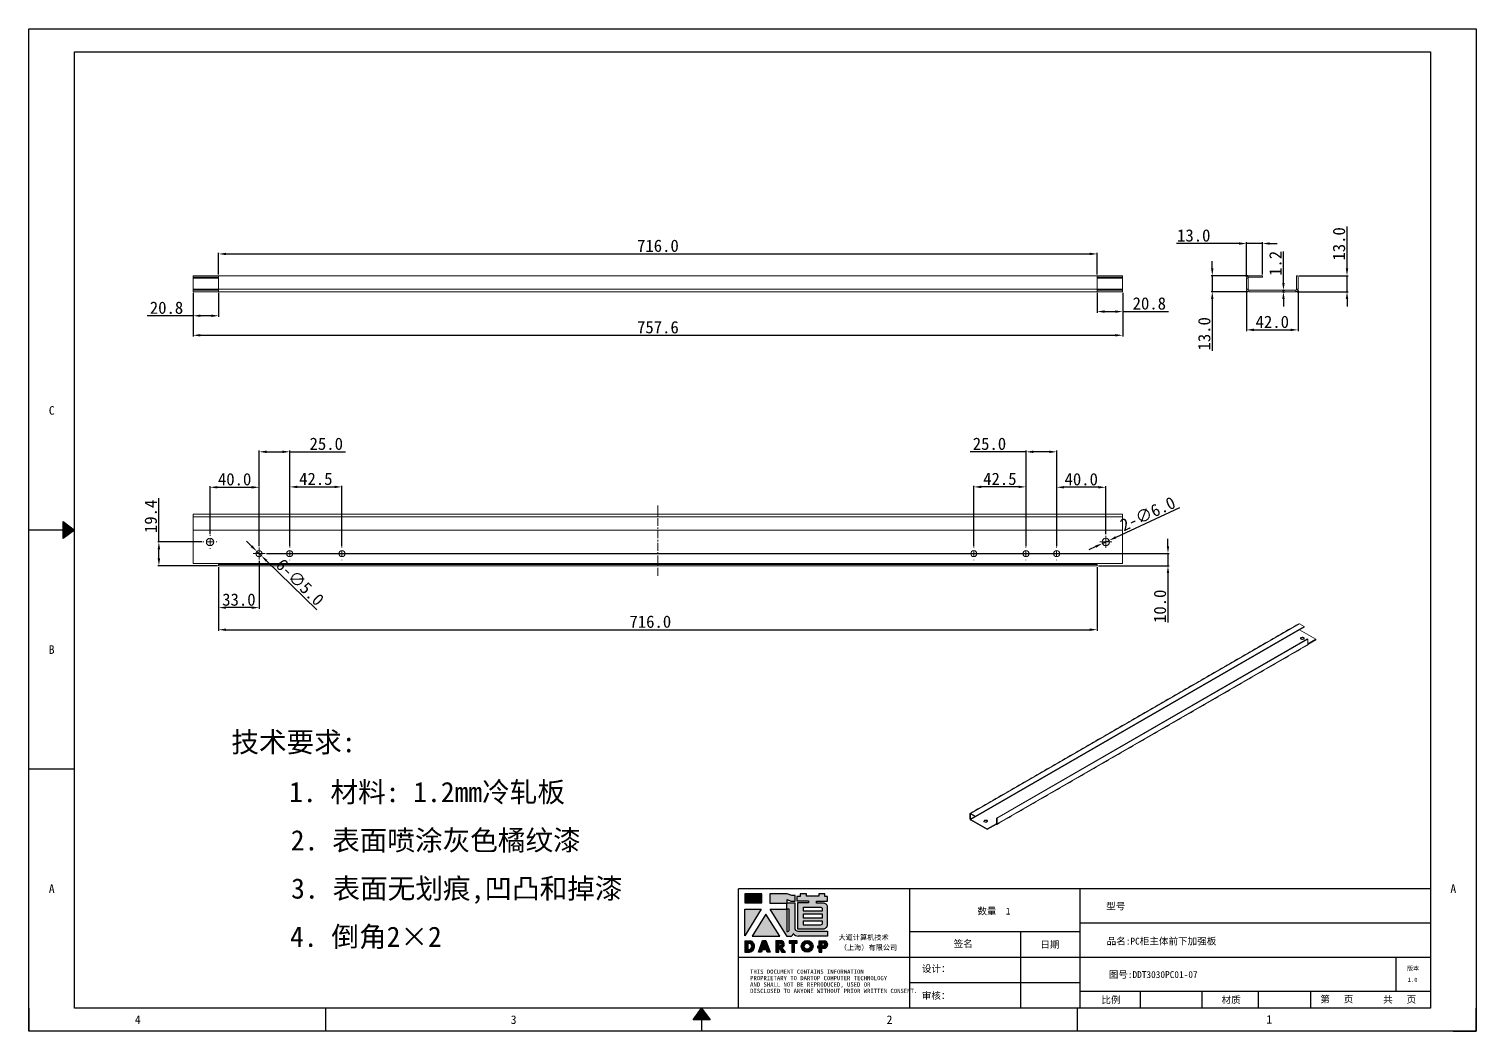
# Model space of a CAD drawing. Header units: millimetres. Extents: x 12436 to 30221, y 8547 to 23793.
# Drawn here: x 27892 to 29071, y 17318 to 18134 of the extents above; entities that cross this region are included whole.
import ezdxf
from ezdxf.enums import TextEntityAlignment as Align

# ---------------------------------------------------------------- set-up
doc = ezdxf.new("R2010")
doc.units = ezdxf.units.MM
doc.header["$PDSIZE"] = -1
doc.linetypes.add('CENTER', pattern=[10.16, 6.35, -1.27, 1.27, -1.27])
doc.linetypes.add('DOT', pattern=[0.25, 0, -0.25])
for name, color, linetype in [('4', 7, 'Continuous'), ('print', 30, 'Continuous'), ('点画线', 1, 'CENTER')]:
    doc.layers.add(name, color=color, linetype=linetype)
doc.styles.add('Dartop', font='SIMFANG.TTF')
doc.styles.add('HZ', font='SimSun.ttf')
doc.styles.add('hzHT', font='SIMHEI.TTF')
doc.dimstyles.new('副本 ISO-25', dxfattribs={"dimtxt": 10, "dimasz": 6, "dimexe": 1, "dimexo": 1, "dimgap": 1.524, "dimtad": 1, "dimdec": 1, "dimzin": 0, "dimdsep": 46, "dimtxsty": 'Standard', "dimcen": 2.5, "dimclrd": 4, "dimclre": 4, "dimclrt": 4, "dimadec": 0, "dimazin": 0, "dimtfac": 1, "dimtdec": 1, "dimtmove": 0, "dimatfit": 3, "dimfxl": 1, "dimtzin": 0, "dimarcsym": 0})

# ---------------------------------------------------------------- blocks, each defined once
blk = doc.blocks.new('SW_CENTERMARKSYMBOL_0')
at = {"color": 0, "linetype": 'Continuous', "lineweight": 0}
for p, q in [((-5, 0), (-5.5, 0)), ((0, 0), (-2.5, 0)), ((0, 5), (0, 5.5)), ((0, 0), (0, 2.5)), ((0, 0), (0, -2.5)), ((0, 0), (2.5, 0)), ((5, 0), (5.5, 0)), ((0, -5), (0, -5.5))]:
    blk.add_line(p, q, dxfattribs=at)
blk = doc.blocks.new('SW_CENTERMARKSYMBOL_1')
at = {"color": 0, "linetype": 'Continuous', "lineweight": 0}
for p, q in [((-2.5, 0), (-4.9, 0)), ((0, 0), (-2.5, 0)), ((0, 2.5), (0, 4.9)), ((0, 0), (0, 2.5)), ((0, 0), (0, -2.5)), ((0, 0), (2.5, 0)), ((2.5, 0), (4.9, 0)), ((0, -2.5), (0, -4.9))]:
    blk.add_line(p, q, dxfattribs=at)
blk = doc.blocks.new('SW_CENTERMARKSYMBOL_2')
at = {"color": 0, "linetype": 'Continuous', "lineweight": 0}
for p, q in [((-2.5, 0), (-4.9, 0)), ((0, 0), (-2.5, 0)), ((0, 2.5), (0, 4.9)), ((0, 0), (0, 2.5)), ((0, 0), (0, -2.5)), ((0, 0), (2.5, 0)), ((2.5, 0), (4.9, 0)), ((0, -2.5), (0, -4.9))]:
    blk.add_line(p, q, dxfattribs=at)
blk = doc.blocks.new('SW_CENTERMARKSYMBOL_3')
at = {"color": 0, "linetype": 'Continuous', "lineweight": 0}
for p, q in [((-5, 0), (-5.5, 0)), ((0, 0), (-2.5, 0)), ((0, 5), (0, 5.5)), ((0, 0), (0, 2.5)), ((0, 0), (0, -2.5)), ((0, 0), (2.5, 0)), ((5, 0), (5.5, 0)), ((0, -5), (0, -5.5))]:
    blk.add_line(p, q, dxfattribs=at)
blk = doc.blocks.new('SW_CENTERMARKSYMBOL_4')
at = {"color": 0, "linetype": 'Continuous', "lineweight": 0}
for p, q in [((-5, 0), (-5.5, 0)), ((0, 0), (-2.5, 0)), ((0, 5), (0, 5.5)), ((0, 0), (0, 2.5)), ((0, 0), (0, -2.5)), ((0, 0), (2.5, 0)), ((5, 0), (5.5, 0)), ((0, -5), (0, -5.5))]:
    blk.add_line(p, q, dxfattribs=at)
blk = doc.blocks.new('SW_CENTERMARKSYMBOL_5')
at = {"color": 0, "linetype": 'Continuous', "lineweight": 0}
for p, q in [((-5, 0), (-5.5, 0)), ((0, 0), (-2.5, 0)), ((0, 5), (0, 5.5)), ((0, 0), (0, 2.5)), ((0, 0), (0, -2.5)), ((0, 0), (2.5, 0)), ((5, 0), (5.5, 0)), ((0, -5), (0, -5.5))]:
    blk.add_line(p, q, dxfattribs=at)
blk = doc.blocks.new('SW_CENTERMARKSYMBOL_6')
at = {"color": 0, "linetype": 'Continuous', "lineweight": 0}
for p, q in [((-5, 0), (-5.5, 0)), ((0, 0), (-2.5, 0)), ((0, 5), (0, 5.5)), ((0, 0), (0, 2.5)), ((0, 0), (0, -2.5)), ((0, 0), (2.5, 0)), ((5, 0), (5.5, 0)), ((0, -5), (0, -5.5))]:
    blk.add_line(p, q, dxfattribs=at)
blk = doc.blocks.new('SW_CENTERMARKSYMBOL_7')
at = {"color": 0, "linetype": 'Continuous', "lineweight": 0}
for p, q in [((-5, 0), (-5.5, 0)), ((0, 0), (-2.5, 0)), ((0, 5), (0, 5.5)), ((0, 0), (0, 2.5)), ((0, 0), (0, -2.5)), ((0, 0), (2.5, 0)), ((5, 0), (5.5, 0)), ((0, -5), (0, -5.5))]:
    blk.add_line(p, q, dxfattribs=at)
blk = doc.blocks.new('*D106')
at = {"color": 4, "lineweight": -2}
for p, q in [((28820.4, 17712.8), (28820.4, 17718.8)), ((28085.6, 17706.8), (28821.4, 17706.8)), ((28820.4, 17706.8), (28820.4, 17696.8)), ((28763.7, 17696.8), (28821.4, 17696.8)), ((28820.4, 17690.8), (28820.4, 17650.6))]:
    blk.add_line(p, q, dxfattribs=at)
at = {"color": 4}
for points in [[(28819.4, 17712.8), (28821.4, 17712.8), (28820.4, 17706.8)], [(28819.4, 17690.8), (28821.4, 17690.8), (28820.4, 17696.8)]]:
    blk.add_solid(points, dxfattribs=at)
at = {"layer": 'Defpoints', "color": 0}
for p in [(28084.6, 17706.8), (28820.4, 17706.8), (28762.7, 17696.8)]:
    blk.add_point(p, dxfattribs=at)
at = {"color": 4, "insert": (28813.9, 17663.8), "char_height": 10, "attachment_point": 5, "rotation": 90}
blk.add_mtext('10.0', dxfattribs=at)
blk = doc.blocks.new('*D107')
at = {"color": 4, "lineweight": -2}
for p, q in [((27998, 17716.2), (27998, 17751.9)), ((28033.2, 17716.2), (27997, 17716.2)), ((27998, 17702.8), (27998, 17710.2)), ((28045.7, 17696.8), (27997, 17696.8))]:
    blk.add_line(p, q, dxfattribs=at)
at = {"color": 4}
for points in [[(27997, 17710.2), (27999, 17710.2), (27998, 17716.2)], [(27997, 17702.8), (27999, 17702.8), (27998, 17696.8)]]:
    blk.add_solid(points, dxfattribs=at)
at = {"layer": 'Defpoints', "color": 0}
for p in [(27998, 17716.2), (28034.2, 17716.2), (28046.7, 17696.8)]:
    blk.add_point(p, dxfattribs=at)
at = {"color": 4, "insert": (27991.4, 17737.1), "char_height": 10, "attachment_point": 5, "rotation": 90}
blk.add_mtext('19.4', dxfattribs=at)
blk = doc.blocks.new('*D108')
at = {"color": 4, "lineweight": -2}
for p, q in [((28046.7, 17695.8), (28046.7, 17661.7)), ((28079.7, 17700.9), (28079.7, 17661.7)), ((28073.7, 17662.7), (28052.7, 17662.7))]:
    blk.add_line(p, q, dxfattribs=at)
at = {"color": 4}
for points in [[(28052.7, 17663.7), (28052.7, 17661.7), (28046.7, 17662.7)], [(28073.7, 17663.7), (28073.7, 17661.7), (28079.7, 17662.7)]]:
    blk.add_solid(points, dxfattribs=at)
at = {"layer": 'Defpoints', "color": 0}
for p in [(28046.7, 17696.8), (28079.7, 17701.9), (28046.7, 17662.7)]:
    blk.add_point(p, dxfattribs=at)
at = {"color": 4, "insert": (28063.2, 17669.2), "char_height": 10, "attachment_point": 5}
blk.add_mtext('33.0', dxfattribs=at)
blk = doc.blocks.new('*D109')
at = {"color": 4, "lineweight": -2}
for p, q in [((28104.7, 17712.8), (28104.7, 17762.1)), ((28147.2, 17712.8), (28147.2, 17762.1)), ((28110.7, 17761.1), (28141.2, 17761.1))]:
    blk.add_line(p, q, dxfattribs=at)
at = {"color": 4}
for points in [[(28110.7, 17762.1), (28110.7, 17760.1), (28104.7, 17761.1)], [(28141.2, 17762.1), (28141.2, 17760.1), (28147.2, 17761.1)]]:
    blk.add_solid(points, dxfattribs=at)
at = {"layer": 'Defpoints', "color": 0}
for p in [(28147.2, 17761.1), (28104.7, 17711.8), (28147.2, 17711.8)]:
    blk.add_point(p, dxfattribs=at)
at = {"color": 4, "insert": (28125.9, 17767.6), "char_height": 10, "attachment_point": 5}
blk.add_mtext('42.5', dxfattribs=at)
blk = doc.blocks.new('*D110')
at = {"color": 4, "lineweight": -2}
for p, q in [((28079.7, 17712.7), (28079.7, 17790.7)), ((28085.7, 17789.7), (28098.7, 17789.7)), ((28104.7, 17713.3), (28104.7, 17790.7)), ((28104.7, 17789.7), (28150.1, 17789.7))]:
    blk.add_line(p, q, dxfattribs=at)
at = {"color": 4}
for points in [[(28085.7, 17790.7), (28085.7, 17788.7), (28079.7, 17789.7)], [(28098.7, 17790.7), (28098.7, 17788.7), (28104.7, 17789.7)]]:
    blk.add_solid(points, dxfattribs=at)
at = {"layer": 'Defpoints', "color": 0}
for p in [(28104.7, 17789.7), (28079.7, 17711.7), (28104.7, 17712.3)]:
    blk.add_point(p, dxfattribs=at)
at = {"color": 4, "insert": (28134.4, 17796.2), "char_height": 10, "attachment_point": 5}
blk.add_mtext('25.0', dxfattribs=at)
blk = doc.blocks.new('*D111')
at = {"color": 4, "lineweight": -2}
for p, q in [((28856.5, 17939.2), (28856.5, 17945.2)), ((28885.4, 17933.2), (28855.5, 17933.2)), ((28856.5, 17933.2), (28856.5, 17920.2)), ((28885.4, 17920.2), (28855.5, 17920.2)), ((28856.5, 17914.2), (28856.5, 17871.9))]:
    blk.add_line(p, q, dxfattribs=at)
at = {"color": 4}
for points in [[(28855.5, 17939.2), (28857.5, 17939.2), (28856.5, 17933.2)], [(28855.5, 17914.2), (28857.5, 17914.2), (28856.5, 17920.2)]]:
    blk.add_solid(points, dxfattribs=at)
at = {"layer": 'Defpoints', "color": 0}
for p in [(28856.5, 17933.2), (28886.4, 17933.2), (28886.4, 17920.2)]:
    blk.add_point(p, dxfattribs=at)
at = {"color": 4, "insert": (28850, 17885.9), "char_height": 10, "attachment_point": 5, "rotation": 90}
blk.add_mtext('13.0', dxfattribs=at)
blk = doc.blocks.new('*D112')
at = {"color": 4, "lineweight": -2}
for p, q in [((28878.4, 17959.5), (28827.4, 17959.5)), ((28884.4, 17932.3), (28884.4, 17960.5)), ((28897.4, 17959.5), (28884.4, 17959.5)), ((28897.4, 17934.2), (28897.4, 17960.5)), ((28903.4, 17959.5), (28909.4, 17959.5))]:
    blk.add_line(p, q, dxfattribs=at)
at = {"color": 4}
for points in [[(28878.4, 17960.5), (28878.4, 17958.5), (28884.4, 17959.5)], [(28903.4, 17960.5), (28903.4, 17958.5), (28897.4, 17959.5)]]:
    blk.add_solid(points, dxfattribs=at)
at = {"layer": 'Defpoints', "color": 0}
for p in [(28897.4, 17959.5), (28884.4, 17931.3), (28897.4, 17933.2)]:
    blk.add_point(p, dxfattribs=at)
at = {"color": 4, "insert": (28841.4, 17966), "char_height": 10, "attachment_point": 5}
blk.add_mtext('13.0', dxfattribs=at)
blk = doc.blocks.new('*D113')
at = {"color": 4, "lineweight": -2}
for p, q in [((28884.4, 17921.2), (28884.4, 17888.1)), ((28926.4, 17921.2), (28926.4, 17888.1)), ((28890.4, 17889.1), (28920.4, 17889.1))]:
    blk.add_line(p, q, dxfattribs=at)
at = {"color": 4}
for points in [[(28890.4, 17890.1), (28890.4, 17888.1), (28884.4, 17889.1)], [(28920.4, 17890.1), (28920.4, 17888.1), (28926.4, 17889.1)]]:
    blk.add_solid(points, dxfattribs=at)
at = {"layer": 'Defpoints', "color": 0}
for p in [(28884.4, 17922.2), (28926.4, 17922.2), (28926.4, 17889.1)]:
    blk.add_point(p, dxfattribs=at)
at = {"color": 4, "insert": (28905.4, 17895.6), "char_height": 10, "attachment_point": 5}
blk.add_mtext('42.0', dxfattribs=at)
blk = doc.blocks.new('*D114')
at = {"color": 4, "lineweight": -2}
for p, q in [((28966.3, 17939.2), (28966.3, 17973.3)), ((28927.4, 17933.2), (28967.3, 17933.2)), ((28966.3, 17920.2), (28966.3, 17933.2)), ((28925.5, 17920.2), (28967.3, 17920.2)), ((28966.3, 17914.2), (28966.3, 17908.2))]:
    blk.add_line(p, q, dxfattribs=at)
at = {"color": 4}
for points in [[(28965.3, 17939.2), (28967.3, 17939.2), (28966.3, 17933.2)], [(28965.3, 17914.2), (28967.3, 17914.2), (28966.3, 17920.2)]]:
    blk.add_solid(points, dxfattribs=at)
at = {"layer": 'Defpoints', "color": 0}
for p in [(28926.4, 17933.2), (28966.3, 17933.2), (28924.5, 17920.2)]:
    blk.add_point(p, dxfattribs=at)
at = {"color": 4, "insert": (28959.8, 17959.2), "char_height": 10, "attachment_point": 5, "rotation": 90}
blk.add_mtext('13.0', dxfattribs=at)
blk = doc.blocks.new('*D115')
at = {"color": 4, "lineweight": -2}
for p, q in [((28914.5, 17927.4), (28914.5, 17953.1)), ((28913.8, 17921.4), (28915.5, 17921.4)), ((28913.8, 17920.2), (28915.5, 17920.2)), ((28914.5, 17920.2), (28914.5, 17921.4)), ((28914.5, 17914.2), (28914.5, 17908.2))]:
    blk.add_line(p, q, dxfattribs=at)
at = {"color": 4}
for points in [[(28913.5, 17927.4), (28915.5, 17927.4), (28914.5, 17921.4)], [(28913.5, 17914.2), (28915.5, 17914.2), (28914.5, 17920.2)]]:
    blk.add_solid(points, dxfattribs=at)
at = {"layer": 'Defpoints', "color": 0}
for p in [(28912.8, 17921.4), (28912.8, 17920.2), (28914.5, 17921.4)]:
    blk.add_point(p, dxfattribs=at)
at = {"color": 4, "insert": (28908, 17943.3), "char_height": 10, "attachment_point": 5, "rotation": 90}
blk.add_mtext('1.2', dxfattribs=at)
blk = doc.blocks.new('*D116')
at = {"color": 4, "lineweight": -2}
for p, q in [((28025.9, 17919.2), (28025.9, 17883.7)), ((28783.5, 17919.2), (28783.5, 17883.7)), ((28031.9, 17884.7), (28777.5, 17884.7))]:
    blk.add_line(p, q, dxfattribs=at)
at = {"color": 4}
for points in [[(28031.9, 17885.7), (28031.9, 17883.7), (28025.9, 17884.7)], [(28777.5, 17885.7), (28777.5, 17883.7), (28783.5, 17884.7)]]:
    blk.add_solid(points, dxfattribs=at)
at = {"layer": 'Defpoints', "color": 0}
for p in [(28025.9, 17920.2), (28783.5, 17920.2), (28783.5, 17884.7)]:
    blk.add_point(p, dxfattribs=at)
at = {"color": 4, "insert": (28404.7, 17891.2), "char_height": 10, "attachment_point": 5}
blk.add_mtext('757.6', dxfattribs=at)
blk = doc.blocks.new('*D117')
at = {"color": 4, "lineweight": -2}
for p, q in [((28025.9, 17919.2), (28025.9, 17899.6)), ((28046.7, 17919.2), (28046.7, 17899.6)), ((28025.9, 17900.6), (27988.5, 17900.6)), ((28040.7, 17900.6), (28031.9, 17900.6))]:
    blk.add_line(p, q, dxfattribs=at)
at = {"color": 4}
for points in [[(28031.9, 17901.6), (28031.9, 17899.6), (28025.9, 17900.6)], [(28040.7, 17901.6), (28040.7, 17899.6), (28046.7, 17900.6)]]:
    blk.add_solid(points, dxfattribs=at)
at = {"layer": 'Defpoints', "color": 0}
for p in [(28025.9, 17920.2), (28046.7, 17920.2), (28025.9, 17900.6)]:
    blk.add_point(p, dxfattribs=at)
at = {"color": 4, "insert": (28004.2, 17907.1), "char_height": 10, "attachment_point": 5}
blk.add_mtext('20.8', dxfattribs=at)
blk = doc.blocks.new('*D118')
at = {"color": 4, "lineweight": -2}
for p, q in [((28762.7, 17919.2), (28762.7, 17903)), ((28783.5, 17919.2), (28783.5, 17903)), ((28768.7, 17904), (28777.5, 17904)), ((28783.5, 17904), (28820.8, 17904))]:
    blk.add_line(p, q, dxfattribs=at)
at = {"color": 4}
for points in [[(28768.7, 17905), (28768.7, 17903), (28762.7, 17904)], [(28777.5, 17905), (28777.5, 17903), (28783.5, 17904)]]:
    blk.add_solid(points, dxfattribs=at)
at = {"layer": 'Defpoints', "color": 0}
for p in [(28762.7, 17920.2), (28783.5, 17920.2), (28783.5, 17904)]:
    blk.add_point(p, dxfattribs=at)
at = {"color": 4, "insert": (28805.2, 17910.6), "char_height": 10, "attachment_point": 5}
blk.add_mtext('20.8', dxfattribs=at)
blk = doc.blocks.new('*U14')
at = {"color": 254, "linetype": 'Continuous', "extrusion": (0, 0, -1)}
for points in [[(-17, 0.333), (-16.812, 0.25), (-17, 0.5)], [(-17, 0.333), (-17.188, 0.25), (-16.812, 0.25)], [(-17, 0.333), (-17, 0.5), (-17.188, 0.25)]]:
    blk.add_solid(points, dxfattribs=at)
blk = doc.blocks.new('*U13')
at = {"color": 254, "linetype": 'Continuous', "extrusion": (0, 0, -1)}
for points in [[(-0.833, 11), (-0.75, 10.812), (-0.75, 11.188)], [(-0.833, 11), (-0.75, 11.188), (-1, 11)], [(-0.833, 11), (-1, 11), (-0.75, 10.812)]]:
    blk.add_solid(points, dxfattribs=at)
blk = doc.blocks.new('dadao')
for p, q in [((48, 19.2), (44.9, 10.4)), ((44.9, 10.4), (51.2, 10.4)), ((51.2, 10.4), (48, 19.2))]:
    blk.add_line(p, q)
for points in [[(41.8, 121.6), (41.8, 143.7), (-0.4, 143.7), (-0.4, 121.6), (41.8, 121.6)], [(104.8, 122), (104.8, 130.3), (114.1, 126.3), (124.2, 126.3), (124.2, 139.6), (115.9, 139.6), (105.1, 143.9), (61.5, 143.9)], [(61.7, 144), (61.7, 121.3), (103.9, 121.3)], [(113.4, 38.7), (105.1, 38.7), (63, 106.5), (103.9, 106.5), (103.9, 120.9), (103.9, 121.3)], [(109.7, 53.6), (109.7, 106.2), (104.3, 106.2), (104.3, 50.4), (106.6, 50.4)], [(144.6, 94.4), (144.6, 84.8), (192, 84.8), (192, 94.1), (144.9, 94.1)], [(120.2, 45), (119.5, 45), (119.5, 44.6)], [(0, 28), (0, 0), (11.8, 0)], [(0.1, 28), (14, 28)], [(7.1, 21.8), (7.1, 6.1), (12, 6.1)], [(7.1, 21.8), (11.4, 21.8)], [(76.8, 28.2), (76.8, 0), (84.1, 0), (84.1, 11.1), (91.6, -0.1), (100.3, -0.1), (91.7, 11.1)], [(76.8, 28.2), (90.6, 28.2)], [(84, 22.7), (84, 15.3), (87.2, 15.3)], [(84, 22.7), (87.3, 22.7)], [(183.7, 0), (183.7, 9.6), (180.6, 9.6), (180.6, 14.9), (183.8, 14.9), (183.8, 28.1), (196.1, 28.1), (196.5, 28.1)], [(183.7, 0), (190.9, 0), (190.9, 9.6), (198.8, 9.6)], [(194.9, 22.3), (190.8, 22.3), (190.8, 15), (194.4, 15)]]:
    blk.add_lwpolyline(points)
blk.add_lwpolyline([(137.1, 144.2), (137.1, 137.9), (128.3, 137.9), (128.3, 126.5), (157.3, 126.5), (157.3, 121.5), (130.3, 121.5), (130.3, 57.5), (194.4, 57.5, 0.414214), (204.4, 67.5), (204.4, 111.3, 0.414214), (194.4, 121.3), (177.5, 121.3), (177.5, 126.3), (204.7, 126.3), (204.7, 137.7), (198.2, 137.7), (198.2, 143.9), (183.3, 143.9), (183.3, 138), (153, 138), (153, 144.2), (137.1, 144.2)], format="xyb", close=True)
for points in [[(104.8, 122), (123.4, 122), (123.4, 60, 0.414214), (131.4, 52), (204.8, 52), (204.8, 39.1), (131.7, 39.1)], [(144.3, 110.8), (144.3, 101.8), (192.3, 101.8), (192.3, 105.5, 0.414214), (187.3, 110.5), (144.3, 110.5)], [(144.6, 77), (144.6, 67.5), (187.6, 67.5, 0.414214), (192.6, 72.5), (192.6, 76.4), (144.6, 76.4)]]:
    blk.add_lwpolyline(points, format="xyb")
for points in [[(-0.3, 106.2), (40.4, 106.2), (-0.3, 39.7), (-0.3, 106.2)], [(51.7, 94.1), (18.4, 39.3), (86.2, 39.3)], [(43.8, 28.2), (51.8, 28.2), (62.6, -0.1), (55, -0.1), (53.2, 5), (42.9, 5), (41.1, 0), (33.6, 0)], [(110, 28.1), (110, 21.9), (116, 21.9), (116, -0.1), (123.2, -0.1), (123.2, 22), (129.2, 22), (129.2, 28.1), (110, 28.1)]]:
    blk.add_lwpolyline(points, close=True)
for radius in [14.5, 7.44]:
    blk.add_circle((154.2, 14.2), radius)
for centre, radius, start, end in [((99.2, 60.7), 12.6, 305.6399, 325.969), ((111.6, 46.7), 8.19, 282.9811, 347.6627), ((136, 61.7), 22.9, 226.7358, 259.3209), ((8.5, 13.9), 8.49, 294.2143, 69.7177), ((9.6, 14.2), 14.4, 278.6604, 72.3203), ((86.4, 19), 3.8, 282.527, 76.7196), ((88.6, 19.4), 8.95, 290.6073, 77.2124), ((193.7, 18.7), 3.8, 280.9891, 72.5513), ((195.7, 18.6), 9.51, 288.8959, 85.2442)]:
    blk.add_arc(centre, radius, start, end)
blk = doc.blocks.new('*D132')
at = {"color": 4, "lineweight": -2}
for p, q in [((28046.7, 17695.8), (28046.7, 17643.7)), ((28762.7, 17695.8), (28762.7, 17643.7)), ((28052.7, 17644.7), (28756.7, 17644.7))]:
    blk.add_line(p, q, dxfattribs=at)
at = {"color": 4}
for points in [[(28052.7, 17645.7), (28052.7, 17643.7), (28046.7, 17644.7)], [(28756.7, 17645.7), (28756.7, 17643.7), (28762.7, 17644.7)]]:
    blk.add_solid(points, dxfattribs=at)
at = {"layer": 'Defpoints', "color": 0}
for p in [(28046.7, 17696.8), (28762.7, 17696.8), (28762.7, 17644.7)]:
    blk.add_point(p, dxfattribs=at)
at = {"color": 4, "insert": (28398.5, 17651.2), "char_height": 10, "attachment_point": 5}
blk.add_mtext('716.0', dxfattribs=at)
blk = doc.blocks.new('*D133')
at = {"color": 4, "lineweight": -2}
for p, q in [((28039.7, 17722.5), (28039.7, 17761.8)), ((28079.7, 17712.7), (28079.7, 17761.8)), ((28045.7, 17760.8), (28073.7, 17760.8))]:
    blk.add_line(p, q, dxfattribs=at)
at = {"color": 4}
for points in [[(28045.7, 17761.8), (28045.7, 17759.8), (28039.7, 17760.8)], [(28073.7, 17761.8), (28073.7, 17759.8), (28079.7, 17760.8)]]:
    blk.add_solid(points, dxfattribs=at)
at = {"layer": 'Defpoints', "color": 0}
for p in [(28079.7, 17760.8), (28039.7, 17721.5), (28079.7, 17711.7)]:
    blk.add_point(p, dxfattribs=at)
at = {"color": 4, "insert": (28059.7, 17767.3), "char_height": 10, "attachment_point": 5}
blk.add_mtext('40.0', dxfattribs=at)
blk = doc.blocks.new('*D134')
at = {"color": 4, "lineweight": -2}
for p, q in [((28662.2, 17712.8), (28662.2, 17762.1)), ((28704.7, 17712.8), (28704.7, 17762.1)), ((28698.7, 17761.1), (28668.2, 17761.1))]:
    blk.add_line(p, q, dxfattribs=at)
at = {"color": 4}
for points in [[(28668.2, 17762.1), (28668.2, 17760.1), (28662.2, 17761.1)], [(28698.7, 17762.1), (28698.7, 17760.1), (28704.7, 17761.1)]]:
    blk.add_solid(points, dxfattribs=at)
at = {"layer": 'Defpoints', "color": 0}
for p in [(28662.2, 17761.1), (28662.2, 17711.8), (28704.7, 17711.8)]:
    blk.add_point(p, dxfattribs=at)
at = {"color": 4, "insert": (28683.4, 17767.6), "char_height": 10, "attachment_point": 5}
blk.add_mtext('42.5', dxfattribs=at)
blk = doc.blocks.new('*D135')
at = {"color": 4, "lineweight": -2}
for p, q in [((28704.7, 17789.7), (28659.2, 17789.7)), ((28704.7, 17713.3), (28704.7, 17790.7)), ((28723.7, 17789.7), (28710.7, 17789.7)), ((28729.7, 17712.7), (28729.7, 17790.7))]:
    blk.add_line(p, q, dxfattribs=at)
at = {"color": 4}
for points in [[(28710.7, 17790.7), (28710.7, 17788.7), (28704.7, 17789.7)], [(28723.7, 17790.7), (28723.7, 17788.7), (28729.7, 17789.7)]]:
    blk.add_solid(points, dxfattribs=at)
at = {"layer": 'Defpoints', "color": 0}
for p in [(28704.7, 17789.7), (28704.7, 17712.3), (28729.7, 17711.7)]:
    blk.add_point(p, dxfattribs=at)
at = {"color": 4, "insert": (28674.9, 17796.2), "char_height": 10, "attachment_point": 5}
blk.add_mtext('25.0', dxfattribs=at)
blk = doc.blocks.new('*D136')
at = {"color": 4, "lineweight": -2}
for p, q in [((28729.7, 17712.7), (28729.7, 17761.8)), ((28769.7, 17722.5), (28769.7, 17761.8)), ((28763.7, 17760.8), (28735.7, 17760.8))]:
    blk.add_line(p, q, dxfattribs=at)
at = {"color": 4}
for points in [[(28735.7, 17761.8), (28735.7, 17759.8), (28729.7, 17760.8)], [(28763.7, 17761.8), (28763.7, 17759.8), (28769.7, 17760.8)]]:
    blk.add_solid(points, dxfattribs=at)
at = {"layer": 'Defpoints', "color": 0}
for p in [(28729.7, 17760.8), (28769.7, 17721.5), (28729.7, 17711.7)]:
    blk.add_point(p, dxfattribs=at)
at = {"color": 4, "insert": (28749.7, 17767.3), "char_height": 10, "attachment_point": 5}
blk.add_mtext('40.0', dxfattribs=at)
blk = doc.blocks.new('*D141')
at = {"color": 4, "lineweight": -2}
for p, q in [((28046.7, 17934.2), (28046.7, 17952)), ((28052.7, 17951), (28756.7, 17951)), ((28762.7, 17934.2), (28762.7, 17952))]:
    blk.add_line(p, q, dxfattribs=at)
at = {"color": 4}
for points in [[(28052.7, 17952), (28052.7, 17950), (28046.7, 17951)], [(28756.7, 17952), (28756.7, 17950), (28762.7, 17951)]]:
    blk.add_solid(points, dxfattribs=at)
at = {"layer": 'Defpoints', "color": 0}
for p in [(28762.7, 17951), (28046.7, 17933.2), (28762.7, 17933.2)]:
    blk.add_point(p, dxfattribs=at)
at = {"color": 4, "insert": (28404.7, 17957.6), "char_height": 10, "attachment_point": 5}
blk.add_mtext('716.0', dxfattribs=at)
blk = doc.blocks.new('*D142')
at = {"color": 4, "lineweight": -2}
for p, q in [((28829.9, 17744), (28777.8, 17720)), ((28766.9, 17715), (28772.4, 17717.5)), ((28761.5, 17712.4), (28756, 17709.9))]:
    blk.add_line(p, q, dxfattribs=at)
at = {"color": 4}
for points in [[(28761.1, 17713.4), (28761.9, 17711.5), (28766.9, 17715)], [(28777.4, 17720.9), (28778.3, 17719.1), (28772.4, 17717.5)]]:
    blk.add_solid(points, dxfattribs=at)
at = {"layer": 'Defpoints', "color": 0}
for p in [(28766.9, 17715), (28772.4, 17717.5)]:
    blk.add_point(p, dxfattribs=at)
at = {"color": 4, "insert": (28803.9, 17739.2), "char_height": 10, "attachment_point": 5, "rotation": 24.7795}
blk.add_mtext('2-∅6.0', dxfattribs=at)
blk = doc.blocks.new('*D143')
at = {"color": 4, "lineweight": -2}
for p, q in [((28073.6, 17712.7), (28069.3, 17716.9)), ((28077.9, 17708.5), (28081.5, 17705)), ((28126.8, 17660.8), (28085.8, 17700.8))]:
    blk.add_line(p, q, dxfattribs=at)
at = {"color": 4}
for points in [[(28074.3, 17713.4), (28072.9, 17712), (28077.9, 17708.5)], [(28086.4, 17701.6), (28085.1, 17700.1), (28081.5, 17705)]]:
    blk.add_solid(points, dxfattribs=at)
at = {"layer": 'Defpoints', "color": 0}
for p in [(28077.9, 17708.5), (28081.5, 17705)]:
    blk.add_point(p, dxfattribs=at)
at = {"color": 4, "insert": (28113, 17683.4), "char_height": 10, "attachment_point": 5, "rotation": 315.7279}
blk.add_mtext('6-∅5.0', dxfattribs=at)

msp = doc.modelspace()

# ---------------------------------------------------------------- hatches: boundary and pattern name
for points in [[(28489.324, 17429.274), (28475.438, 17429.274), (28475.438, 17422.019), (28489.324, 17422.019)], [(28488.877, 17416.942), (28475.475, 17416.942), (28475.475, 17395.061)], [(28492.592, 17412.972), (28481.636, 17394.915), (28503.944, 17394.915)], [(28518.109, 17391.221), (28511.769, 17391.221), (28511.769, 17389.209), (28513.747, 17389.209), (28513.747, 17381.961), (28516.116, 17381.961), (28516.116, 17389.214), (28518.109, 17389.214)]]:
    msp.add_hatch(color=0).paths.add_polyline_path(points)
h = msp.add_hatch(color=0)
h.paths.add_polyline_path([(28510.075, 17424.864), (28513.14, 17423.54), (28516.453, 17423.54), (28516.453, 17427.926), (28513.72, 17427.926), (28510.158, 17429.332), (28495.885, 17429.332), (28495.885, 17421.916), (28509.772, 17421.916), (28509.772, 17421.766), (28509.772, 17417.026), (28496.306, 17417.026), (28510.157, 17394.734), (28512.9, 17394.734, 0.27937482), (28514.902, 17396.681), (28514.902, 17396.784), (28515.144, 17396.784, 0.14314537), (28518.92, 17394.862), (28542.99, 17394.862), (28542.99, 17399.09), (28518.818, 17399.09, -0.41421356), (28516.185, 17401.722), (28516.185, 17422.15), (28510.075, 17422.15)])
h.paths.add_polyline_path([(28509.912, 17416.931), (28511.677, 17416.93), (28511.677, 17399.629, -0.08893574), (28510.654, 17398.577), (28509.906, 17398.577)], flags=16)
h = msp.add_hatch(color=0)
h.paths.add_polyline_path([(28542.948, 17427.312), (28540.807, 17427.312), (28540.807, 17429.349), (28535.912, 17429.349), (28535.912, 17427.414), (28525.918, 17427.414), (28525.918, 17429.451), (28520.684, 17429.451), (28520.684, 17427.376), (28517.792, 17427.376), (28517.792, 17423.62), (28527.336, 17423.62), (28527.336, 17421.959), (28518.443, 17421.959), (28518.443, 17400.928), (28539.555, 17400.928, 0.41421356), (28542.846, 17404.219), (28542.846, 17418.622, 0.41421356), (28539.555, 17421.913), (28533.974, 17421.913), (28533.974, 17423.543), (28542.948, 17423.543)])
h.paths.add_polyline_path([(28537.224, 17418.348, -0.41421356), (28538.869, 17416.702), (28538.869, 17415.495), (28523.063, 17415.495), (28523.063, 17418.348)], flags=16)
h.paths.add_polyline_path([(28538.767, 17412.949), (28538.767, 17409.893), (28523.165, 17409.893), (28523.165, 17412.949)], flags=16)
h.paths.add_polyline_path([(28538.971, 17407.142), (28538.971, 17405.834, -0.41421356), (28537.325, 17404.188), (28523.165, 17404.188), (28523.165, 17407.142)], flags=16)
h = msp.add_hatch(color=0)
h.paths.add_polyline_path([(28480.171, 17391.188), (28475.573, 17391.188), (28475.573, 17381.989), (28479.445, 17381.989, 0.79301591)])
h.paths.add_polyline_path([(28479.514, 17384.003), (28477.906, 17384.003), (28477.906, 17389.173), (28479.336, 17389.173, -0.67136089)], flags=16)
h = msp.add_hatch(color=0)
h.paths.add_polyline_path([(28492.626, 17391.263), (28490.002, 17391.263), (28486.628, 17381.979), (28489.113, 17381.979), (28489.698, 17383.624), (28493.065, 17383.624), (28493.663, 17381.959), (28496.168, 17381.959)])
h.paths.add_polyline_path([(28492.422, 17385.398), (28490.336, 17385.398), (28491.36, 17388.315)], flags=16)
h = msp.add_hatch(color=0)
h.paths.add_polyline_path([(28505.38, 17391.257), (28500.858, 17391.257), (28500.858, 17381.974), (28503.248, 17381.974), (28503.248, 17385.654), (28505.704, 17381.94), (28508.592, 17381.94), (28505.765, 17385.63, 0.74405494)])
h.paths.add_polyline_path([(28503.226, 17387.028), (28503.226, 17389.466), (28504.294, 17389.466, -0.79680897), (28504.278, 17387.028)], flags=16)
h = msp.add_hatch(color=0)
h.paths.add_polyline_path([(28521.555, 17386.649, 1), (28531.088, 17386.649, 1)])
h.paths.add_polyline_path([(28528.77, 17386.649, -1), (28523.873, 17386.649, -1)], flags=16)
h = msp.add_hatch(color=0)
h.paths.add_polyline_path([(28540.231, 17391.235), (28540.094, 17391.235), (28536.063, 17391.235), (28536.063, 17386.902), (28534.993, 17386.902), (28534.993, 17385.144), (28536.045, 17385.144), (28536.045, 17381.99), (28538.399, 17381.99), (28538.399, 17385.156), (28540.984, 17385.156, 0.81230381)])
h.paths.add_polyline_path([(28538.364, 17386.914), (28538.364, 17389.338), (28539.703, 17389.338, -0.77821343), (28539.566, 17386.914)], flags=16)

# ---------------------------------------------------------------- linework, layer by layer
at = {"color": 0, "linetype": 'DOT'}
for p, q in [((27892.082, 17336.12), (27892.082, 18115.839)), ((29071.482, 18115.839), (29071.482, 17336.12)), ((29052.917, 17317.555), (27892.082, 17317.555))]:
    msp.add_line(p, q, dxfattribs=at)
at = {"color": 0}
for p, q in [((27929.212, 17336.12), (27929.212, 18115.839)), ((29034.352, 18115.839), (29034.352, 17336.12)), ((27919.929, 17725.979), (27892.082, 17725.979)), ((27929.212, 17531.05), (27892.082, 17531.05)), ((29034.352, 17433.585), (28470.448, 17433.585)), ((28470.448, 17336.12), (28470.448, 17433.585)), ((28609.684, 17433.585), (28609.684, 17336.12)), ((28748.919, 17336.12), (28748.919, 17433.585)), ((28609.684, 17398.776), (28748.919, 17398.776)), ((28700.187, 17398.776), (28700.187, 17336.12)), ((28748.919, 17405.738), (29034.352, 17405.738)), ((28470.448, 17377.891), (28609.684, 17377.891)), ((28609.684, 17377.891), (29034.352, 17377.891)), ((29006.505, 17350.044), (29006.505, 17377.891)), ((28609.684, 17357.005), (28748.919, 17357.005)), ((28748.919, 17350.044), (29034.352, 17350.044)), ((28797.906, 17336.12), (28797.906, 17350.044)), ((28848.39, 17336.12), (28848.39, 17350.044)), ((28894.284, 17336.12), (28894.284, 17350.044)), ((28936.887, 17336.12), (28936.887, 17350.044)), ((27892.082, 17336.12), (27892.082, 17317.555)), ((29034.352, 17336.12), (27929.212, 17336.12)), ((28133.963, 17317.555), (28133.963, 17336.12)), ((28440.281, 17326.838), (28440.281, 17317.555)), ((28746.599, 17317.555), (28746.599, 17336.12)), ((29071.482, 17317.555), (29071.482, 17336.12)), ((27892.082, 17317.555), (27892.082, 17317.555)), ((29052.917, 17317.555), (29071.482, 17317.555))]:
    msp.add_line(p, q, dxfattribs=at)
msp.add_line((27929.212, 18115.839), (29034.352, 18115.839))
at = {"color": 7, "linetype": 'Continuous', "lineweight": 15}
for p, q in [((28025.865, 17933.22), (28046.665, 17933.22)), ((28025.865, 17932.02), (28025.865, 17933.22)), ((28025.865, 17932.02), (28046.665, 17932.02)), ((28025.865, 17932.02), (28025.865, 17931.284)), ((28025.865, 17931.284), (28046.665, 17931.284)), ((28025.865, 17931.284), (28025.865, 17922.157)), ((28046.665, 17933.22), (28046.665, 17922.157)), ((28762.665, 17933.22), (28046.665, 17933.22)), ((28762.665, 17922.157), (28762.665, 17933.22)), ((28762.665, 17933.22), (28783.465, 17933.22)), ((28762.665, 17932.02), (28783.465, 17932.02)), ((28762.665, 17931.284), (28783.465, 17931.284)), ((28783.465, 17932.02), (28783.465, 17933.22)), ((28783.465, 17932.02), (28783.465, 17931.284)), ((28783.465, 17931.284), (28783.465, 17922.157)), ((28885.629, 17931.284), (28884.429, 17931.284)), ((28884.429, 17931.284), (28884.429, 17922.157)), ((28885.629, 17931.284), (28885.629, 17922.157)), ((28886.366, 17933.22), (28886.366, 17932.02)), ((28897.429, 17933.22), (28886.366, 17933.22)), ((28897.429, 17932.02), (28886.366, 17932.02)), ((28897.429, 17932.02), (28897.429, 17933.22)), ((28925.229, 17933.22), (28925.229, 17922.157)), ((28926.429, 17933.22), (28925.229, 17933.22)), ((28926.429, 17933.22), (28926.429, 17922.157)), ((28025.865, 17922.157), (28025.865, 17921.42)), ((28025.865, 17922.157), (28046.665, 17922.157)), ((28025.865, 17920.22), (28025.865, 17921.42)), ((28025.865, 17921.42), (28046.665, 17921.42)), ((28025.865, 17920.22), (28046.665, 17920.22)), ((28046.665, 17920.22), (28046.665, 17922.157)), ((28762.665, 17922.157), (28046.665, 17922.157)), ((28762.665, 17920.22), (28046.665, 17920.22)), ((28762.665, 17922.157), (28762.665, 17920.22)), ((28762.665, 17922.157), (28783.465, 17922.157)), ((28762.665, 17921.42), (28783.465, 17921.42)), ((28762.665, 17920.22), (28783.465, 17920.22)), ((28783.465, 17922.157), (28783.465, 17921.42)), ((28783.465, 17920.22), (28783.465, 17921.42)), ((28884.429, 17922.157), (28885.629, 17922.157)), ((28886.366, 17921.42), (28886.366, 17920.22)), ((28886.366, 17921.42), (28924.492, 17921.42)), ((28886.366, 17920.22), (28924.492, 17920.22)), ((28924.492, 17920.22), (28924.492, 17921.42)), ((28925.229, 17922.157), (28926.429, 17922.157)), ((28025.865, 17736.845), (28025.865, 17738.782)), ((28025.865, 17738.782), (28783.465, 17738.782)), ((28783.465, 17736.845), (28783.465, 17738.782)), ((28025.865, 17736.845), (28783.465, 17736.845)), ((28025.865, 17725.782), (28025.865, 17736.845)), ((28783.465, 17725.782), (28783.465, 17736.845)), ((28025.865, 17725.782), (28783.465, 17725.782)), ((28025.865, 17725.782), (28025.865, 17698.719)), ((28783.465, 17725.782), (28783.465, 17698.719)), ((28025.865, 17698.719), (28046.665, 17698.719)), ((28762.665, 17698.719), (28046.665, 17698.719)), ((28046.665, 17698.719), (28046.665, 17697.982)), ((28046.665, 17696.782), (28046.665, 17697.982)), ((28762.665, 17697.982), (28046.665, 17697.982)), ((28762.665, 17696.782), (28046.665, 17696.782)), ((28762.665, 17697.982), (28762.665, 17698.719)), ((28762.665, 17698.719), (28783.465, 17698.719)), ((28762.665, 17696.782), (28762.665, 17697.982)), ((28659.658, 17494.901), (28927.51, 17649.529)), ((28663.569, 17492.643), (28931.421, 17647.271)), ((28663.569, 17492.153), (28931.421, 17646.781)), ((28931.421, 17647.271), (28927.51, 17649.529)), ((28927.673, 17644.617), (28940.99, 17636.93)), ((28931.421, 17646.781), (28931.421, 17647.271)), ((28933.896, 17637.352), (28680.752, 17491.215)), ((28934.32, 17637.107), (28681.176, 17490.97)), ((28934.32, 17632.59), (28681.176, 17486.453)), ((28934.32, 17637.107), (28933.896, 17637.352)), ((28934.32, 17632.59), (28934.32, 17637.107)), ((28934.32, 17633.08), (28940.99, 17636.93)), ((28934.32, 17632.59), (28940.99, 17636.44)), ((28940.99, 17636.44), (28940.99, 17636.93)), ((28659.397, 17494.261), (28658.973, 17494.506)), ((28658.973, 17494.506), (28658.973, 17490.78)), ((28658.973, 17490.78), (28659.397, 17490.535)), ((28659.397, 17494.261), (28659.658, 17494.411)), ((28659.397, 17494.261), (28659.397, 17490.535)), ((28659.397, 17490.535), (28662.885, 17492.548)), ((28659.658, 17494.901), (28659.658, 17494.411)), ((28663.569, 17492.643), (28659.658, 17494.901)), ((28663.569, 17492.153), (28659.658, 17494.411)), ((28659.658, 17490.084), (28663.406, 17492.248)), ((28663.569, 17492.153), (28663.569, 17492.643)), ((28680.752, 17491.215), (28680.752, 17486.698)), ((28681.176, 17490.97), (28680.752, 17491.215)), ((28681.176, 17490.97), (28681.176, 17486.453)), ((28659.658, 17490.084), (28673.138, 17482.302)), ((28659.658, 17490.084), (28659.658, 17489.594)), ((28659.658, 17489.594), (28673.138, 17481.812)), ((28673.138, 17482.302), (28680.491, 17486.547)), ((28673.138, 17481.812), (28680.491, 17486.057)), ((28673.138, 17481.812), (28673.138, 17482.302)), ((28680.752, 17486.698), (28680.491, 17486.547)), ((28680.491, 17486.547), (28680.491, 17486.057)), ((28680.752, 17486.698), (28681.176, 17486.453))]:
    msp.add_line(p, q, dxfattribs=at)
at = {"color": 0}
for points in [[(27929.212, 17725.979), (27919.929, 17719.018), (27919.929, 17732.941), (27929.212, 17725.979)], [(28440.281, 17336.12), (28447.242, 17326.838), (28433.319, 17326.838), (28440.281, 17336.12)]]:
    msp.add_lwpolyline(points, close=True, dxfattribs=at)
at = {"color": 7, "linetype": 'Continuous', "lineweight": 15, "flags": 128}
for points in [[(28930.984, 17637.073), (28931.283, 17637.319), (28931.418, 17637.609), (28931.372, 17637.909), (28931.152, 17638.182), (28930.784, 17638.394), (28930.312, 17638.521), (28929.793, 17638.548), (28929.29, 17638.47), (28928.863, 17638.297), (28928.564, 17638.051), (28928.429, 17637.76), (28928.475, 17637.461), (28928.695, 17637.188), (28929.063, 17636.976), (28929.535, 17636.848), (28930.054, 17636.822), (28930.557, 17636.9), (28930.984, 17637.073)], [(28672.89, 17488.078), (28673.189, 17488.324), (28673.324, 17488.615), (28673.278, 17488.914), (28673.058, 17489.187), (28672.69, 17489.4), (28672.218, 17489.527), (28671.699, 17489.553), (28671.196, 17489.475), (28670.769, 17489.303), (28670.47, 17489.056), (28670.335, 17488.766), (28670.381, 17488.466), (28670.601, 17488.194), (28670.969, 17487.981), (28671.441, 17487.854), (28671.96, 17487.828), (28672.463, 17487.906), (28672.89, 17488.078)]]:
    msp.add_lwpolyline(points, dxfattribs=at)
at = {"color": 7, "linetype": 'Continuous', "lineweight": 15}
for centre, radius in [((28039.664, 17716.218), 3), ((28769.665, 17716.218), 3), ((28079.665, 17706.782), 2.5), ((28104.665, 17706.782), 2.5), ((28147.165, 17706.782), 2.5), ((28662.165, 17706.782), 2.5), ((28704.665, 17706.782), 2.5), ((28729.665, 17706.782), 2.5)]:
    msp.add_circle(centre, radius, dxfattribs=at)
for centre, radius, start, end in [((28886.366, 17931.284), 1.937, 90, 180), ((28886.366, 17931.284), 0.737, 90, 180), ((28886.366, 17922.157), 1.937, 180, 270), ((28886.366, 17922.157), 0.737, 180, 270), ((28924.492, 17922.157), 0.737, 270, 0), ((28924.492, 17922.157), 1.937, 270, 0), ((28927.226, 17649.133), 0.487, 54.382423, 114.307119), ((28929.924, 17636.222), 1.885, 40.258293, 139.741707), ((28933.86, 17632.531), 0.464, 304.056351, 7.25583), ((28659.391, 17494.574), 0.423, 50.796715, 189.214037), ((28660.46, 17490.847), 1.488, 182.605478, 237.394522), ((28659.556, 17494.287), 0.161, 50.796715, 189.214037), ((28659.963, 17490.561), 0.566, 182.605478, 237.394522), ((28671.829, 17487.227), 1.885, 40.258293, 139.741707), ((28680.593, 17486.672), 0.161, 230.796715, 9.214037), ((28680.759, 17486.385), 0.423, 230.796715, 9.214037)]:
    msp.add_arc(centre, radius, start, end, dxfattribs=at)
for points in [[(28927.026, 17649.577), (28659.174, 17494.949)], [(28680.976, 17486.01), (28934.12, 17632.147)]]:
    msp.add_open_spline(points, degree=1, dxfattribs=at)
at = {"layer": 'print', "color": 4}
msp.add_lwpolyline([(27892.082, 18134.404), (29071.482, 18134.404), (29071.482, 17317.555), (27892.082, 17317.555)], close=True, dxfattribs=at)
at = {"layer": '点画线', "lineweight": 0}
msp.add_line((28404.665, 17688.75), (28404.665, 17746.828), dxfattribs=at)

# ---------------------------------------------------------------- block references
at = {"color": 0, "linetype": 'Continuous', "xscale": 37.12946973524049, "yscale": 37.12946973552243, "zscale": 37.12946973551976}
for name, p in [('*U13', (27892.082, 17317.555)), ('*U14', (27809.08, 17317.555))]:
    msp.add_blockref(name, p, dxfattribs=at)
at = {"color": 0, "xscale": 0.3291021180775715, "yscale": 0.3291021181048563, "zscale": 0.3291021181102887}
msp.add_blockref('dadao', (28475.573, 17381.989), dxfattribs=at)
at = {"layer": '点画线', "lineweight": 0}
for name, p in [('SW_CENTERMARKSYMBOL_0', (28039.664, 17716.218)), ('SW_CENTERMARKSYMBOL_1', (28769.665, 17716.218)), ('SW_CENTERMARKSYMBOL_2', (28079.665, 17706.782)), ('SW_CENTERMARKSYMBOL_3', (28104.665, 17706.782)), ('SW_CENTERMARKSYMBOL_4', (28147.165, 17706.782)), ('SW_CENTERMARKSYMBOL_5', (28662.165, 17706.782)), ('SW_CENTERMARKSYMBOL_6', (28704.665, 17706.782)), ('SW_CENTERMARKSYMBOL_7', (28729.665, 17706.782))]:
    msp.add_blockref(name, p, dxfattribs=at)

# ---------------------------------------------------------------- texts
at = {"color": 0}
for s, height, style, p in [('C', 6.962, 'Dartop', (27910.647, 17823.444)), ('B', 6.962, 'Dartop', (27910.647, 17628.515)), ('A', 6.962, 'Dartop', (27910.647, 17433.585)), ('A', 6.962, 'Dartop', (29052.917, 17433.585)), ('型号', 5.5694, 'hzHT', (28777.815, 17419.418)), ('数量  1', 5.5694, 'hzHT', (28678.553, 17415.328)), ('签名', 5.5694, 'hzHT', (28653.535, 17388.787)), ('日期', 5.5694, 'hzHT', (28724.204, 17388.101)), ('品名:PC柜主体前下加强板  ', 5.56942, 'hzHT', (28818.894, 17390.827)), ('图号:DDT3030PC01-07', 5.56942, 'hzHT', (28808.325, 17363.604)), ('版本', 3.4809, 'hzHT', (29020.16, 17368.65)), ('1.0', 3.4809, 'Dartop', (29019.742, 17359.347)), ('比例', 5.5694, 'hzHT', (28773.931, 17342.937)), ('材质', 5.5694, 'hzHT', (28871.851, 17342.937)), ('第   页', 5.5694, 'hzHT', (28958.006, 17343.514)), ('共   页', 5.5694, 'hzHT', (29009.166, 17343.312)), ('4', 6.962, 'Dartop', (27980.803, 17326.838)), ('3', 6.962, 'Dartop', (28287.122, 17326.838)), ('2', 6.962, 'Dartop', (28593.44, 17326.838)), ('1', 6.962, 'Dartop', (28902.931, 17327.058))]:
    msp.add_text(s, height=height, dxfattribs=dict(at, style=style)).set_placement(p, align=Align.MIDDLE_CENTER)
at = {"style": 'HZ'}
for s, height, p in [('技术要求:', 16.511, (28107.658, 17553.067)), ('     1. 材料: 1.2mm冷轧板', 16.51104, (28188.471, 17512.397)), ('    2. 表面喷涂灰色橘纹漆', 16.51104, (28201.163, 17473.085)), ('3. 表面无划痕,凹凸和掉漆', 16.51104, (28240.806, 17433.773)), ('4. 倒角2×2         ', 16.51104, (28217.229, 17394.461))]:
    msp.add_text(s, height=height, dxfattribs=at).set_placement(p, align=Align.MIDDLE_CENTER)
at = {"color": 0, "style": 'hzHT'}
for s, height, p in [('THIS DOCUMENT CONTAINS INFORMATION', 3.48089, (28479.846, 17364.211)), ('PROPRIETARY TO DARTOP COMPUTER TECHNOLOGY', 3.48089, (28479.846, 17358.99)), ('设计：', 5.5694, (28619.796, 17365.583)), ('AND SHALL NOT BE REPRODUCED, USED OR', 3.48089, (28479.846, 17353.768)), ('DISCLOSED TO ANYONE WITHOUT PRIOR WRITTEN CONSENT.', 3.48089, (28479.846, 17348.547)), ('审核：', 5.5694, (28619.713, 17343.651))]:
    msp.add_text(s, height=height, dxfattribs=at).set_placement(p)
at = {"layer": '4', "color": 0, "style": 'hzHT'}
for s, p in [('大道计算机技术', (28551.84, 17391.859)), ('（上海）有限公司', (28552.891, 17383.534))]:
    msp.add_text(s, height=4.1771, dxfattribs=at).set_placement(p)

# ---------------------------------------------------------------- dimensions: what is measured, and where the dimension line sits
for base, p1, p2, picture, middle in [((28762.665, 17951.028), (28046.665, 17933.22), (28762.665, 17933.22), '*D141', (28404.665, 17957.552)), ((28025.865, 17900.555), (28046.665, 17920.22), (28025.865, 17920.22), '*D117', (28004.174, 17907.079)), ((28783.465, 17884.725), (28025.865, 17920.22), (28783.465, 17920.22), '*D116', (28404.665, 17891.249)), ((28783.465, 17904.028), (28762.665, 17920.22), (28783.465, 17920.22), '*D118', (28805.155, 17910.552)), ((28926.429, 17889.079), (28884.429, 17922.157), (28926.429, 17922.157), '*D113', (28905.429, 17895.603)), ((28079.665, 17760.766), (28039.664, 17721.468), (28079.665, 17711.682), '*D133', (28059.665, 17767.29))]:
    dim = msp.add_linear_dim(base=base, p1=p1, p2=p2, dimstyle='副本 ISO-25')
    dim.commit()
    dim.dimension.update_dxf_attribs({"geometry": picture, "text_midpoint": middle})
for base, p1, p2, picture, middle in [((28897.429, 17959.516), (28884.429, 17931.284), (28897.429, 17933.22), '*D112', (28841.386, 17959.516)), ((28104.665, 17789.704), (28079.665, 17711.682), (28104.665, 17712.282), '*D110', (28134.439, 17789.704)), ((28147.165, 17761.054), (28104.665, 17711.782), (28147.165, 17711.782), '*D109', (28125.915, 17761.054)), ((28046.665, 17662.701), (28079.665, 17701.882), (28046.665, 17696.782), '*D108', (28063.165, 17662.701)), ((28762.665, 17644.652), (28046.665, 17696.782), (28762.665, 17696.782), '*D132', (28398.489, 17644.652))]:
    dim = msp.add_linear_dim(base=base, p1=p1, p2=p2, dimstyle='副本 ISO-25')
    dim.commit()
    dim.dimension.update_dxf_attribs({"geometry": picture, "text_midpoint": middle, "dimtype": 160})
for base, p1, p2, angle, picture, middle in [((28966.288, 17933.22), (28924.492, 17920.22), (28926.429, 17933.22), 90, '*D114', (28959.764, 17959.244)), ((28914.544, 17921.42), (28912.773, 17920.22), (28912.773, 17921.42), 90, '*D115', (28908.02, 17943.278)), ((28729.665, 17760.766), (28769.665, 17721.468), (28729.665, 17711.682), 180, '*D136', (28749.665, 17767.29)), ((27997.952, 17716.218), (28046.665, 17696.782), (28034.164, 17716.218), 90, '*D107', (27991.428, 17737.075))]:
    dim = msp.add_linear_dim(base=base, p1=p1, p2=p2, angle=angle, dimstyle='副本 ISO-25')
    dim.commit()
    dim.dimension.update_dxf_attribs({"geometry": picture, "text_midpoint": middle})
for base, p1, p2, angle, picture, middle in [((28856.489, 17933.22), (28886.366, 17920.22), (28886.366, 17933.22), 90, '*D111', (28856.489, 17885.946)), ((28704.665, 17789.704), (28729.665, 17711.682), (28704.665, 17712.282), 180, '*D135', (28674.891, 17789.704)), ((28662.165, 17761.054), (28704.665, 17711.782), (28662.165, 17711.782), 180, '*D134', (28683.415, 17761.054)), ((28820.387, 17706.782), (28762.665, 17696.782), (28084.565, 17706.782), 90, '*D106', (28820.387, 17663.758))]:
    dim = msp.add_linear_dim(base=base, p1=p1, p2=p2, angle=angle, dimstyle='副本 ISO-25')
    dim.commit()
    dim.dimension.update_dxf_attribs({"geometry": picture, "text_midpoint": middle, "dimtype": 160})
for p1, p2, text, picture, middle in [((28766.941, 17714.961), (28772.389, 17717.476), '2-<>', '*D142', (28803.875, 17739.196)), ((28077.875, 17708.527), (28081.455, 17705.037), '6-<>', '*D143', (28112.997, 17683.398))]:
    dim = msp.add_diameter_dim_2p(p1=p1, p2=p2, text=text, dimstyle='副本 ISO-25')
    dim.commit()
    dim.dimension.update_dxf_attribs({"geometry": picture, "text_midpoint": middle})

doc.saveas('drawing.dxf')
